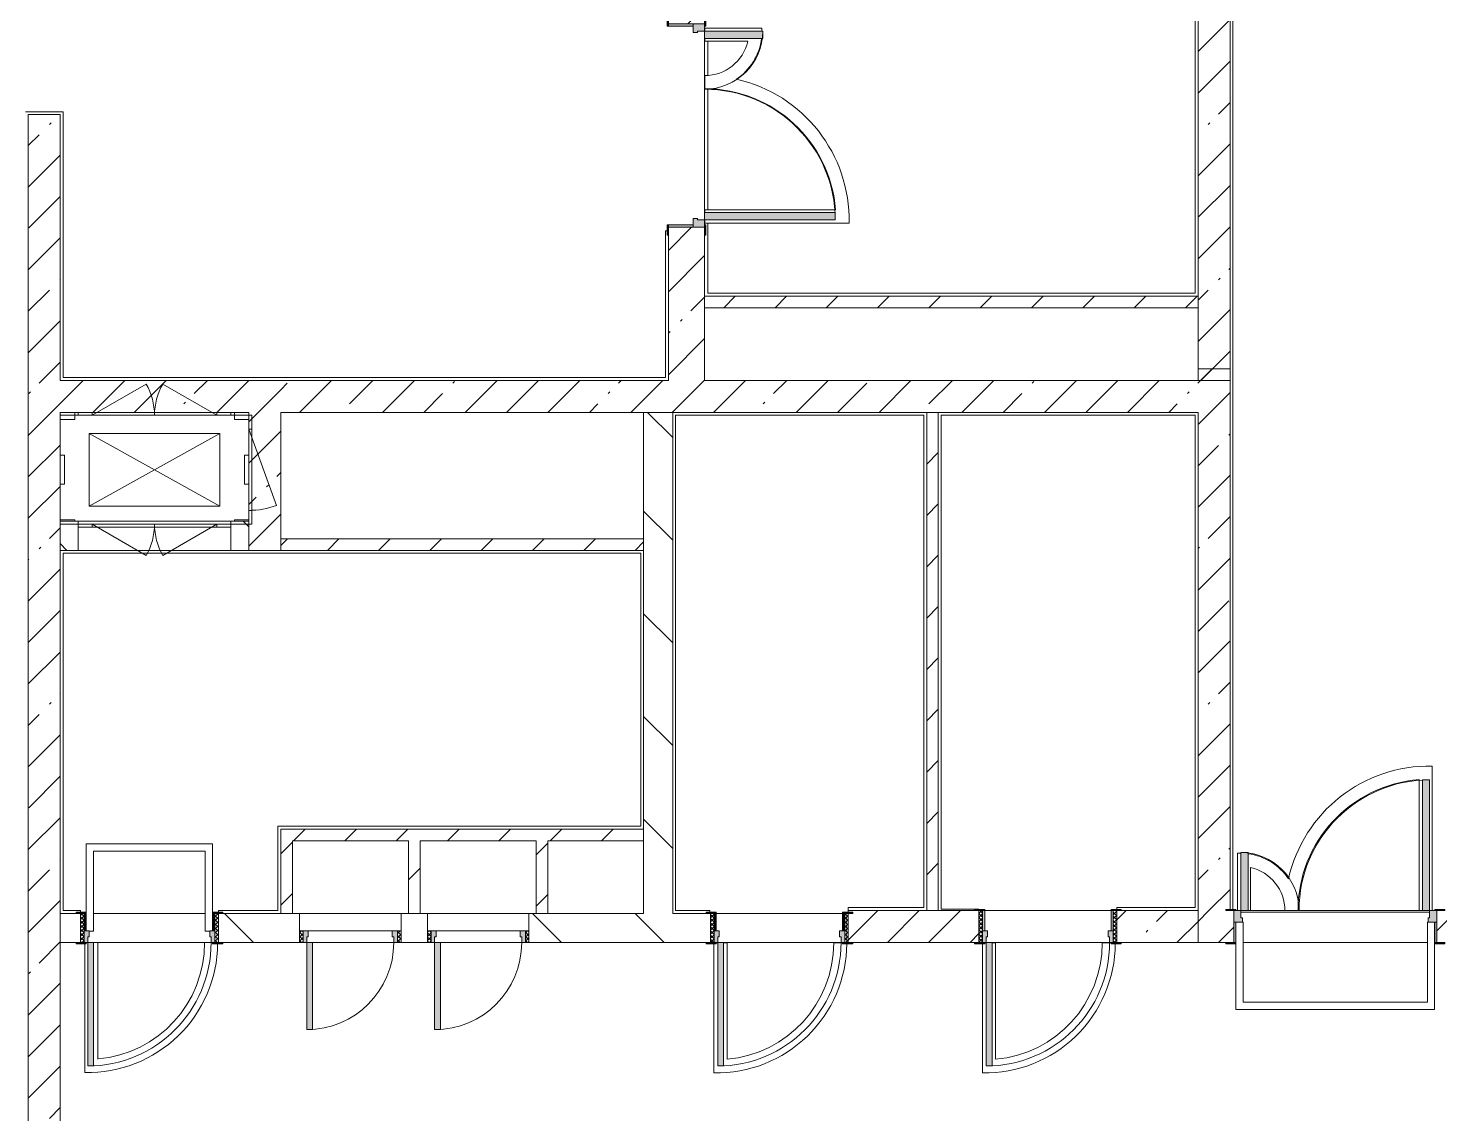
# Model space of a CAD drawing. Header units: millimetres. Extents: x 63482 to 319368, y -8553 to 29000.
# Drawn here: x 219539 to 229263, y 12221 to 19695 of the extents above; entities that cross this region are included whole.
import ezdxf

# ---------------------------------------------------------------- set-up
doc = ezdxf.new("R2010")
doc.units = ezdxf.units.MM
for name, color, linetype, lineweight, true_color in [('A-DOOR-3', 7, 'Continuous', 5, 0xaaaaaa), ('A-DOOR-4', 7, 'Continuous', 5, 0xe2e2e2), ('A-DOOR-FRAM-2', 7, 'Continuous', 5, 0xe2e2e2), ('A-DOOR-FRAM-3', 7, 'Continuous', 5, 0xaaaaaa), ('A-FLOR-2', 7, 'Continuous', 5, 0xaaaaaa)]:
    doc.layers.add(name, color=color, linetype=linetype, lineweight=lineweight, true_color=true_color)
for name, color, linetype, lineweight in [('A-GENM-3', 7, 'Continuous', 5), ('A-WALL', 7, 'Continuous', 9), ('I-WALL-2', 7, 'Continuous', 5), ('M-EQPM-1', 7, 'Continuous', 5)]:
    doc.layers.add(name, color=color, linetype=linetype, lineweight=lineweight)
pattern_1 = [(45, (134788.6, 0), (-285.1231, 285.1231), []), (45, (135073.7, 0), (-285.1231, 285.1231), [504.031, -100.806, 16.764, -84.042])]
pattern_2 = [(135, (134788.6, 0), (-353.5534, -353.5534), [])]
pattern_3 = [(45, (134788.6, 0), (-176.7767, 176.7767), [])]
pattern_4 = [(135, (1951.41, 164.685), (-14.14214, -14.14214), []), (225, (1951.41, 164.685), (14.14214, -14.14214), [])]
pattern_5 = [(45, (-171.384, 164.685), (-14.1421, 14.1421), []), (135, (-171.384, 164.685), (-14.1421, -14.1421), [])]

# ---------------------------------------------------------------- blocks, each defined once
blk = doc.blocks.new('110_Дверь_СКБ_2Ст - Д-1_л_Лестничная клетка EIS60 2-32142534-Общий план 3 этажа с размещением фрагментов 3_1-3_8')
at = {"layer": 'A-DOOR-4'}
for points in [[(612.5, 110), (662.5, 110), (662.5, 1010), (612.5, 1010), (612.5, 419.5)], [(-587.5, 110), (-587.5, 510), (-637.5, 510), (-637.5, 110)], [(712.5, -110), (712.5, 30), (697.5, 30), (697.5, -110)]]:
    blk.add_hatch(color=256, dxfattribs=at).paths.add_polyline_path(points)
h = blk.add_hatch(color=256, dxfattribs=at)
h.paths.add_polyline_path([(652.5, 30), (712.5, 30), (712.5, 110), (662.5, 110), (662.5, 60), (652.5, 60)])
h.paths.add_polyline_path([(-687.5, 30), (-627.5, 30), (-627.5, 60), (-637.5, 60), (-637.5, 110), (-687.5, 110)])
at = {"layer": 'A-DOOR-FRAM-2'}
for points in [[(-672.5, 110), (-672.5, 118), (-742.5, 118), (-742.5, 110), (-696.1, 110)], [(767.5, 110), (767.5, 118), (697.5, 118), (697.5, 110)], [(-672.5, -110), (-672.5, 30), (-687.5, 30), (-687.5, -110)], [(-742.5, -118), (-672.5, -118), (-672.5, -110), (-742.5, -110)], [(767.5, -118), (767.5, -110), (697.5, -110), (697.5, -118)]]:
    blk.add_hatch(color=256, dxfattribs=at).paths.add_polyline_path(points)
at = {"layer": 'A-DOOR-3'}
for p, q in [((662.5, 1010), (612.5, 1010)), ((612.5, 1010), (612.5, 110)), ((662.5, 110), (662.5, 1010)), ((-637.5, 510), (-637.5, 110)), ((-587.5, 510), (-637.5, 510)), ((-587.5, 110), (-587.5, 510)), ((-637.5, 110), (-587.5, 110)), ((612.5, 110), (662.5, 110))]:
    blk.add_line(p, q, dxfattribs=at)
for centre, radius, start, end in [((662.5, 110), 900, 90, 180), ((-637.5, 110), 400, 360, 90)]:
    blk.add_arc(centre, radius, start, end, dxfattribs=at)
at = {"layer": 'A-DOOR-FRAM-3'}
for p, q in [((-672.5, 118), (-742.5, 118)), ((-742.5, 118), (-742.5, 110)), ((-742.5, 110), (-672.5, 110)), ((-637.5, 110), (-687.5, 110)), ((-687.5, 110), (-687.5, 30)), ((-672.5, 110), (-672.5, 118)), ((-637.5, 60), (-637.5, 110)), ((662.5, 110), (662.5, 60)), ((712.5, 110), (662.5, 110)), ((767.5, 118), (697.5, 118)), ((697.5, 118), (697.5, 110)), ((697.5, 110), (767.5, 110)), ((712.5, 30), (712.5, 110)), ((767.5, 110), (767.5, 118)), ((-687.5, 30), (-627.5, 30)), ((-672.5, 30), (-687.5, 30)), ((-687.5, 30), (-687.5, -110)), ((-672.5, -110), (-672.5, 30)), ((-627.5, 60), (-637.5, 60)), ((-627.5, 30), (-627.5, 60)), ((662.5, 60), (652.5, 60)), ((652.5, 60), (652.5, 30)), ((652.5, 30), (712.5, 30)), ((712.5, 30), (697.5, 30)), ((697.5, 30), (697.5, -110)), ((712.5, -110), (712.5, 30)), ((-672.5, -110), (-742.5, -110)), ((-742.5, -110), (-742.5, -118)), ((-742.5, -118), (-672.5, -118)), ((-687.5, -110), (-672.5, -110)), ((-672.5, -118), (-672.5, -110)), ((697.5, -110), (712.5, -110)), ((767.5, -110), (697.5, -110)), ((697.5, -110), (697.5, -118)), ((697.5, -118), (767.5, -118)), ((767.5, -118), (767.5, -110))]:
    blk.add_line(p, q, dxfattribs=at)
blk = doc.blocks.new('110_Дверь_СКБ_1Ст_Внутренняя1 - Д-8 950x2100h_охрана-V57-Общий план 3 этажа с размещением фрагментов 3_1-3_8')
at = {"layer": 'A-DOOR-3'}
h = blk.add_hatch(dxfattribs=at)
h.set_pattern_fill('FP_54', color=256, style=0, pattern_type=2)
h.set_pattern_definition([(135, (1826.41, 164.685), (-14.14214, -14.14214), []), (225, (1826.41, 164.685), (14.14214, -14.14214), [])])
h.paths.add_polyline_path([(487.5, 100), (462.5, 100), (462.5, -100), (487.5, -100)])
at = {"layer": 'A-DOOR-4'}
h = blk.add_hatch(color=256, dxfattribs=at)
h.paths.add_polyline_path([(437.5, 100), (437.5, 60), (427.5, 60), (427.5, 20), (462.5, 20), (462.5, 100)])
h.paths.add_polyline_path([(-412.5, 100), (-437.5, 100), (-437.5, 20), (-402.5, 20), (-402.5, 60), (-412.5, 60)])
at = {"layer": 'A-DOOR-FRAM-2'}
for points in [[(397.5, 950), (397.5, 100), (437.5, 100), (437.5, 950)], [(-492.5, 108), (-492.5, 100), (-422.5, 100), (-422.5, 108)], [(517.5, 108), (447.5, 108), (447.5, 100), (517.5, 100)], [(-422.5, 20), (-437.5, 20), (-437.5, -100), (-422.5, -100)], [(462.5, 20), (447.5, 20), (447.5, -100), (462.5, -100)], [(-492.5, -100), (-492.5, -108), (-422.5, -108), (-422.5, -100)], [(447.5, -100), (447.5, -108), (517.5, -108), (517.5, -100)]]:
    blk.add_hatch(color=256, dxfattribs=at).paths.add_polyline_path(points)
at = {"layer": 'A-DOOR-FRAM-3'}
h = blk.add_hatch(dxfattribs=at)
h.set_pattern_fill('FP_55', color=256, style=0, pattern_type=2)
h.set_pattern_definition([(45, (-296.384, 164.685), (-14.1421, 14.1421), []), (135, (-296.384, 164.685), (-14.1421, -14.1421), [])])
h.paths.add_polyline_path([(-437.5, 100), (-462.5, 100), (-462.5, -100), (-437.5, -100)])
at = {"layer": 'A-DOOR-3'}
for p, q in [((437.5, 950), (397.5, 950)), ((397.5, 950), (397.5, 100)), ((437.5, 100), (437.5, 950)), ((397.5, 100), (437.5, 100))]:
    blk.add_line(p, q, dxfattribs=at)
blk.add_arc((437.5, 100), 850, 90, 180, dxfattribs=at)
at = {"layer": 'A-DOOR-FRAM-3'}
for p, q in [((-422.5, 108), (-492.5, 108)), ((-492.5, 108), (-492.5, 100)), ((-492.5, 100), (-422.5, 100)), ((-437.5, 100), (-462.5, 100)), ((-462.5, 100), (-462.5, -100)), ((-412.5, 100), (-437.5, 100)), ((-437.5, 100), (-437.5, 20)), ((-437.5, -100), (-437.5, 100)), ((-422.5, 100), (-437.5, 100)), ((-437.5, 100), (-437.5, 99)), ((-437.5, 99), (-422.5, 99)), ((-422.5, 100), (-422.5, 108)), ((-422.5, 99), (-422.5, 100)), ((-412.5, 60), (-412.5, 100)), ((437.5, 100), (437.5, 60)), ((462.5, 100), (437.5, 100)), ((517.5, 108), (447.5, 108)), ((447.5, 108), (447.5, 100)), ((462.5, 100), (447.5, 100)), ((447.5, 100), (447.5, 99)), ((447.5, 100), (517.5, 100)), ((447.5, 99), (462.5, 99)), ((462.5, 20), (462.5, 100)), ((487.5, 100), (462.5, 100)), ((462.5, 100), (462.5, -100)), ((462.5, 99), (462.5, 100)), ((487.5, -100), (487.5, 100)), ((517.5, 100), (517.5, 108)), ((-437.5, 20), (-402.5, 20)), ((-422.5, 20), (-437.5, 20)), ((-437.5, 20), (-437.5, -100)), ((-422.5, -100), (-422.5, 20)), ((-402.5, 60), (-412.5, 60)), ((-402.5, 20), (-402.5, 60)), ((437.5, 60), (427.5, 60)), ((427.5, 60), (427.5, 20)), ((427.5, 20), (462.5, 20)), ((462.5, 20), (447.5, 20)), ((447.5, 20), (447.5, -100)), ((462.5, -100), (462.5, 20)), ((-422.5, -100), (-492.5, -100)), ((-492.5, -100), (-492.5, -108)), ((-492.5, -108), (-422.5, -108)), ((-462.5, -100), (-437.5, -100)), ((-437.5, -100), (-422.5, -100)), ((-422.5, -108), (-422.5, -100)), ((447.5, -100), (462.5, -100)), ((517.5, -100), (447.5, -100)), ((447.5, -100), (447.5, -108)), ((447.5, -108), (517.5, -108)), ((462.5, -100), (487.5, -100)), ((517.5, -108), (517.5, -100))]:
    blk.add_line(p, q, dxfattribs=at)
blk = doc.blocks.new('DOR_Проход в стене_Прямоугольный - 1050x1150 EI30-23344994-Общий план 3 этажа с размещением фрагментов 3_1-3_8')
at = {"layer": 'A-DOOR-3'}
for p, q in [((525, 100), (-525, 100)), ((525, -100), (-525, -100))]:
    blk.add_line(p, q, dxfattribs=at)
blk = doc.blocks.new('110_Дверь_СКБ_1Ст_Внутренняя1 - Д-8 950x2100h_охрана-32352528-Общий план 3 этажа с размещением фрагментов 3_1-3_8')
at = {"layer": 'A-DOOR-3'}
h = blk.add_hatch(dxfattribs=at)
h.set_pattern_fill('FP_5', color=256, style=0, pattern_type=2)
h.set_pattern_definition([(135, (1826.41, 174.685), (-14.14214, -14.14214), []), (225, (1826.41, 174.685), (14.14214, -14.14214), [])])
h.paths.add_polyline_path([(487.5, 110), (462.5, 110), (462.5, -110), (487.5, -110)])
at = {"layer": 'A-DOOR-4'}
h = blk.add_hatch(color=256, dxfattribs=at)
h.paths.add_polyline_path([(437.5, 110), (437.5, 70), (427.5, 70), (427.5, 30), (462.5, 30), (462.5, 110)])
h.paths.add_polyline_path([(-412.5, 110), (-437.5, 110), (-437.5, 30), (-402.5, 30), (-402.5, 70), (-412.5, 70)])
at = {"layer": 'A-DOOR-FRAM-2'}
for points in [[(397.5, 960), (397.5, 110), (437.5, 110), (437.5, 960)], [(-492.5, 118), (-492.5, 110), (-422.5, 110), (-422.5, 118)], [(517.5, 118), (447.5, 118), (447.5, 110), (517.5, 110)], [(-422.5, 30), (-437.5, 30), (-437.5, -110), (-422.5, -110)], [(462.5, 30), (447.5, 30), (447.5, -110), (462.5, -110)], [(-492.5, -110), (-492.5, -118), (-422.5, -118), (-422.5, -110)], [(517.5, -110), (447.5, -110), (447.5, -118), (517.5, -118)]]:
    blk.add_hatch(color=256, dxfattribs=at).paths.add_polyline_path(points)
at = {"layer": 'A-DOOR-FRAM-3'}
h = blk.add_hatch(dxfattribs=at)
h.set_pattern_fill('FP_6', color=256, style=0, pattern_type=2)
h.set_pattern_definition([(45, (-296.384, 174.685), (-14.1421, 14.1421), []), (135, (-296.384, 174.685), (-14.1421, -14.1421), [])])
h.paths.add_polyline_path([(-437.5, 110), (-462.5, 110), (-462.5, -110), (-437.5, -110)])
at = {"layer": 'A-DOOR-3'}
for p, q in [((437.5, 960), (397.5, 960)), ((397.5, 960), (397.5, 110)), ((437.5, 110), (437.5, 960)), ((397.5, 110), (437.5, 110))]:
    blk.add_line(p, q, dxfattribs=at)
blk.add_arc((437.5, 110), 850, 90, 180, dxfattribs=at)
at = {"layer": 'A-DOOR-FRAM-3'}
for p, q in [((-422.5, 118), (-492.5, 118)), ((-492.5, 118), (-492.5, 110)), ((-492.5, 110), (-422.5, 110)), ((-437.5, 110), (-462.5, 110)), ((-462.5, 110), (-462.5, -110)), ((-412.5, 110), (-437.5, 110)), ((-437.5, 110), (-437.5, 30)), ((-437.5, -110), (-437.5, 110)), ((-422.5, 110), (-437.5, 110)), ((-437.5, 110), (-437.5, 109)), ((-437.5, 109), (-422.5, 109)), ((-422.5, 110), (-422.5, 118)), ((-422.5, 109), (-422.5, 110)), ((-412.5, 70), (-412.5, 110)), ((437.5, 110), (437.5, 70)), ((462.5, 110), (437.5, 110)), ((517.5, 118), (447.5, 118)), ((447.5, 118), (447.5, 110)), ((462.5, 110), (447.5, 110)), ((447.5, 110), (447.5, 109)), ((447.5, 110), (517.5, 110)), ((447.5, 109), (462.5, 109)), ((462.5, 30), (462.5, 110)), ((487.5, 110), (462.5, 110)), ((462.5, 110), (462.5, -110)), ((462.5, 109), (462.5, 110)), ((487.5, -110), (487.5, 110)), ((517.5, 110), (517.5, 118)), ((-437.5, 30), (-402.5, 30)), ((-422.5, 30), (-437.5, 30)), ((-437.5, 30), (-437.5, -110)), ((-422.5, -110), (-422.5, 30)), ((-402.5, 70), (-412.5, 70)), ((-402.5, 30), (-402.5, 70)), ((437.5, 70), (427.5, 70)), ((427.5, 70), (427.5, 30)), ((427.5, 30), (462.5, 30)), ((462.5, 30), (447.5, 30)), ((447.5, 30), (447.5, -110)), ((462.5, -110), (462.5, 30)), ((-422.5, -110), (-492.5, -110)), ((-492.5, -110), (-492.5, -118)), ((-492.5, -118), (-422.5, -118)), ((-462.5, -110), (-437.5, -110)), ((-437.5, -110), (-422.5, -110)), ((-422.5, -118), (-422.5, -110)), ((447.5, -110), (462.5, -110)), ((517.5, -110), (447.5, -110)), ((447.5, -110), (447.5, -118)), ((447.5, -118), (517.5, -118)), ((462.5, -110), (487.5, -110)), ((517.5, -118), (517.5, -110))]:
    blk.add_line(p, q, dxfattribs=at)
blk = doc.blocks.new('110_Дверь_СКБ_2Ст - Д-1_л_Лестничная клетка EIS60 2-32359692-Общий план 3 этажа с размещением фрагментов 3_1-3_8')
at = {"layer": 'A-DOOR-4'}
for points in [[(662.5, 125), (662.5, 1025), (612.5, 1025), (612.5, 125)], [(-587.5, 525), (-637.5, 525), (-637.5, 125), (-587.5, 125), (-587.5, 261.5)], [(712.5, -125), (712.5, 45), (697.5, 45), (697.5, -125)]]:
    blk.add_hatch(color=256, dxfattribs=at).paths.add_polyline_path(points)
h = blk.add_hatch(color=256, dxfattribs=at)
h.paths.add_polyline_path([(712.5, 125), (662.5, 125), (662.5, 75), (652.5, 75), (652.5, 45), (712.5, 45)])
h.paths.add_polyline_path([(-627.5, 45), (-627.5, 75), (-637.5, 75), (-637.5, 125), (-687.5, 125), (-687.5, 45)])
at = {"layer": 'A-DOOR-FRAM-2'}
for points in [[(-672.5, 125), (-672.5, 133), (-742.5, 133), (-742.5, 125)], [(767.5, 125), (767.5, 133), (697.5, 133), (697.5, 125)], [(-672.5, -125), (-672.5, 45), (-687.5, 45), (-687.5, -125)], [(-672.5, -133), (-672.5, -125), (-742.5, -125), (-742.5, -133)], [(767.5, -133), (767.5, -125), (697.5, -125), (697.5, -133)]]:
    blk.add_hatch(color=256, dxfattribs=at).paths.add_polyline_path(points)
at = {"layer": 'A-DOOR-3'}
for p, q in [((662.5, 1025), (612.5, 1025)), ((612.5, 1025), (612.5, 125)), ((662.5, 125), (662.5, 1025)), ((-637.5, 525), (-637.5, 125)), ((-587.5, 525), (-637.5, 525)), ((-587.5, 125), (-587.5, 525)), ((-637.5, 125), (-587.5, 125)), ((612.5, 125), (662.5, 125))]:
    blk.add_line(p, q, dxfattribs=at)
for centre, radius, start, end in [((662.5, 125), 900, 90, 180), ((-637.5, 125), 400, 360, 90)]:
    blk.add_arc(centre, radius, start, end, dxfattribs=at)
at = {"layer": 'A-DOOR-FRAM-3'}
for p, q in [((-672.5, 133), (-742.5, 133)), ((-742.5, 133), (-742.5, 125)), ((-742.5, 125), (-672.5, 125)), ((-637.5, 125), (-687.5, 125)), ((-687.5, 125), (-687.5, 45)), ((-672.5, 125), (-672.5, 133)), ((-637.5, 75), (-637.5, 125)), ((662.5, 125), (662.5, 75)), ((712.5, 125), (662.5, 125)), ((767.5, 133), (697.5, 133)), ((697.5, 133), (697.5, 125)), ((697.5, 125), (767.5, 125)), ((712.5, 45), (712.5, 125)), ((767.5, 125), (767.5, 133)), ((-687.5, 45), (-627.5, 45)), ((-672.5, 45), (-687.5, 45)), ((-687.5, 45), (-687.5, -125)), ((-672.5, -125), (-672.5, 45)), ((-627.5, 75), (-637.5, 75)), ((-627.5, 45), (-627.5, 75)), ((662.5, 75), (652.5, 75)), ((652.5, 75), (652.5, 45)), ((652.5, 45), (712.5, 45)), ((712.5, 45), (697.5, 45)), ((697.5, 45), (697.5, -125)), ((712.5, -125), (712.5, 45)), ((-672.5, -125), (-742.5, -125)), ((-742.5, -125), (-742.5, -133)), ((-742.5, -133), (-672.5, -133)), ((-687.5, -125), (-672.5, -125)), ((-672.5, -133), (-672.5, -125)), ((697.5, -125), (712.5, -125)), ((767.5, -125), (697.5, -125)), ((697.5, -125), (697.5, -133)), ((697.5, -133), (767.5, -133)), ((767.5, -133), (767.5, -125))]:
    blk.add_line(p, q, dxfattribs=at)
blk = doc.blocks.new('160_Подъемник - 160_Подъемник-23521422-Общий план 3 этажа с размещением фрагментов 3_1-3_8')
at = {"layer": 'A-GENM-3'}
for p, q in [((220, 0), (592.4, 215)), ((1080, 0), (707.6, 215)), ((-20, -95), (-20, 0)), ((-20, 0), (0, 0)), ((0, 0), (0, -95)), ((220, 20), (125, 20)), ((125, 20), (125, 0)), ((220, 0), (220, 20)), ((1080, 20), (220, 20)), ((220, 20), (1080, 20)), ((1080, 0), (1080, 20)), ((1080, 20), (1175, 20)), ((1175, 20), (1175, 0)), ((0, -95), (-20, -95)), ((-20, -95), (-20, -655)), ((-20, -655), (-20, -95)), ((125, 0), (220, 0)), ((1175, 0), (1080, 0)), ((0, -655), (-191.5, -128.8)), ((0, -655), (-20, -655)), ((-20, -655), (-20, -750)), ((0, -750), (0, -655)), ((-20, -750), (0, -750)), ((125, -770), (125, -750)), ((125, -750), (220, -750)), ((220, -770), (125, -770)), ((220, -750), (220, -770)), ((220, -750), (592.4, -965)), ((220, -770), (792, -770)), ((1080, -770), (508, -770)), ((1080, -750), (707.6, -965)), ((1080, -750), (1080, -770)), ((1175, -750), (1080, -750)), ((1080, -770), (1175, -770)), ((1175, -770), (1175, -750))]:
    blk.add_line(p, q, dxfattribs=at)
for centre, radius, start, end in [((220, 0), 430, 0, 30), ((1080, 0), 430, 150, 180), ((0, -655), 560, 90, 110), ((220, -750), 430, 330, 0), ((1080, -750), 430, 180, 210)]:
    blk.add_arc(centre, radius, start, end, dxfattribs=at)
at = {"layer": 'M-EQPM-1'}
for p, q in [((1300, 0), (0, 0)), ((0, 0), (0, -750)), ((1300, -750), (1300, 0)), ((1100, -625), (200, -125)), ((200, -625), (1100, -125)), ((1100, -125), (200, -125)), ((200, -125), (200, -625)), ((1100, -625), (1100, -125)), ((200, -625), (1100, -625)), ((0, -750), (1300, -750))]:
    blk.add_line(p, q, dxfattribs=at)
blk = doc.blocks.new('110_Дверь_СКБ_1Ст - д-18 700x2100h_Технический шкаф ЭОМ и СС-23257539-Общий план 3 этажа с размещением фрагментов 3_1-3_8')
at = {"layer": 'A-DOOR-3'}
h = blk.add_hatch(dxfattribs=at)
h.set_pattern_fill('FP_88', color=256, style=0, pattern_type=2)
h.set_pattern_definition(pattern_4)
h.paths.add_polyline_path([(362.5, 100), (337.5, 100), (337.5, 20), (362.5, 20)])
at = {"layer": 'A-DOOR-4'}
h = blk.add_hatch(color=256, dxfattribs=at)
h.paths.add_polyline_path([(312.5, 100), (312.5, 60), (302.5, 60), (302.5, 20), (337.5, 20), (337.5, 100)])
h.paths.add_polyline_path([(-287.5, 100), (-312.5, 100), (-312.5, 20), (-277.5, 20), (-277.5, 60), (-287.5, 60)])
at = {"layer": 'A-DOOR-FRAM-2'}
blk.add_hatch(color=256, dxfattribs=at).paths.add_polyline_path([(272.5, 700), (272.5, 100), (312.5, 100), (312.5, 700)])
at = {"layer": 'A-DOOR-FRAM-3'}
h = blk.add_hatch(dxfattribs=at)
h.set_pattern_fill('FP_89', color=256, style=0, pattern_type=2)
h.set_pattern_definition(pattern_5)
h.paths.add_polyline_path([(-312.5, 100), (-337.5, 100), (-337.5, 20), (-312.5, 20)])
at = {"layer": 'A-DOOR-3'}
for p, q in [((312.5, 700), (272.5, 700)), ((272.5, 700), (272.5, 100)), ((312.5, 100), (312.5, 700)), ((272.5, 100), (312.5, 100))]:
    blk.add_line(p, q, dxfattribs=at)
blk.add_arc((312.5, 100), 600, 90, 180, dxfattribs=at)
at = {"layer": 'A-DOOR-FRAM-3'}
for p, q in [((-312.5, 100), (-337.5, 100)), ((-337.5, 100), (-337.5, 20)), ((-287.5, 100), (-312.5, 100)), ((-312.5, 100), (-312.5, 20)), ((-312.5, 20), (-312.5, 100)), ((-287.5, 60), (-287.5, 100)), ((-287.5, 100), (272.5, 100)), ((312.5, 100), (312.5, 60)), ((337.5, 100), (312.5, 100)), ((337.5, 20), (337.5, 100)), ((362.5, 100), (337.5, 100)), ((337.5, 100), (337.5, 20)), ((362.5, 20), (362.5, 100)), ((-337.5, 20), (-312.5, 20)), ((-312.5, 20), (-277.5, 20)), ((-277.5, 60), (-287.5, 60)), ((-277.5, 20), (-277.5, 60)), ((302.5, 20), (-277.5, 20)), ((312.5, 60), (302.5, 60)), ((302.5, 60), (302.5, 20)), ((302.5, 20), (337.5, 20)), ((337.5, 20), (362.5, 20))]:
    blk.add_line(p, q, dxfattribs=at)
blk = doc.blocks.new('110_Дверь_СКБ_1Ст - д-18 700x2100h_Технический шкаф ЭОМ и СС-V107-Общий план 3 этажа с размещением фрагментов 3_1-3_8')
at = {"layer": 'A-DOOR-3'}
h = blk.add_hatch(dxfattribs=at)
h.set_pattern_fill('FP_88', color=256, style=0, pattern_type=2)
h.set_pattern_definition(pattern_4)
h.paths.add_polyline_path([(362.5, 100), (337.5, 100), (337.5, 20), (362.5, 20)])
at = {"layer": 'A-DOOR-4'}
h = blk.add_hatch(color=256, dxfattribs=at)
h.paths.add_polyline_path([(-287.5, 100), (-312.5, 100), (-312.5, 20), (-277.5, 20), (-277.5, 60), (-287.5, 60)])
h.paths.add_polyline_path([(315.9, 100), (312.5, 100), (312.5, 60), (302.5, 60), (302.5, 20), (337.5, 20), (337.5, 100)])
at = {"layer": 'A-DOOR-FRAM-2'}
blk.add_hatch(color=256, dxfattribs=at).paths.add_polyline_path([(272.5, 700), (272.5, 100), (312.5, 100), (312.5, 700)])
at = {"layer": 'A-DOOR-FRAM-3'}
h = blk.add_hatch(dxfattribs=at)
h.set_pattern_fill('FP_89', color=256, style=0, pattern_type=2)
h.set_pattern_definition(pattern_5)
h.paths.add_polyline_path([(-312.5, 100), (-337.5, 100), (-337.5, 20), (-312.5, 20)])
at = {"layer": 'A-DOOR-3'}
for p, q in [((312.5, 700), (272.5, 700)), ((272.5, 700), (272.5, 100)), ((312.5, 100), (312.5, 700)), ((272.5, 100), (312.5, 100))]:
    blk.add_line(p, q, dxfattribs=at)
blk.add_arc((312.5, 100), 600, 90, 180, dxfattribs=at)
at = {"layer": 'A-DOOR-FRAM-3'}
for p, q in [((-312.5, 100), (-337.5, 100)), ((-337.5, 100), (-337.5, 20)), ((-287.5, 100), (-312.5, 100)), ((-312.5, 100), (-312.5, 20)), ((-312.5, 20), (-312.5, 100)), ((-287.5, 60), (-287.5, 100)), ((-287.5, 100), (272.5, 100)), ((312.5, 100), (312.5, 60)), ((337.5, 100), (312.5, 100)), ((337.5, 20), (337.5, 100)), ((362.5, 100), (337.5, 100)), ((337.5, 100), (337.5, 20)), ((362.5, 20), (362.5, 100)), ((-337.5, 20), (-312.5, 20)), ((-312.5, 20), (-277.5, 20)), ((-277.5, 60), (-287.5, 60)), ((-277.5, 20), (-277.5, 60)), ((302.5, 20), (-277.5, 20)), ((312.5, 60), (302.5, 60)), ((302.5, 60), (302.5, 20)), ((302.5, 20), (337.5, 20)), ((337.5, 20), (362.5, 20))]:
    blk.add_line(p, q, dxfattribs=at)
blk = doc.blocks.new('Закладная деталь приямка - 200_100-20924312-Общий план 3 этажа с размещением фрагментов 3_1-3_8')
at = {"layer": 'M-EQPM-1'}
for p, q in [((85000, 16755), (84970, 16755)), ((85000, 16755), (84970, 16755)), ((85000, 16555), (85000, 16755)), ((85000, 16755), (85000, 16555)), ((84970, 16555), (85000, 16555)), ((85000, 16555), (84970, 16555))]:
    blk.add_line(p, q, dxfattribs=at)
blk = doc.blocks.new('Закладная деталь приямка - 150_100-20924311-Общий план 3 этажа с размещением фрагментов 3_1-3_8')
at = {"layer": 'M-EQPM-1'}
for p, q in [((85070, 17050), (85070, 17000)), ((85070, 17050), (85070, 17000)), ((84970, 17000), (85070, 17000)), ((85070, 17000), (84970, 17000))]:
    blk.add_line(p, q, dxfattribs=at)
blk = doc.blocks.new('Закладная деталь приямка - 150_100-V109-Общий план 3 этажа с размещением фрагментов 3_1-3_8')
at = {"layer": 'M-EQPM-1'}
for p, q in [((86170, 17000), (86170, 17050)), ((86170, 17000), (86170, 17050)), ((86270, 17000), (86170, 17000)), ((86170, 17000), (86270, 17000))]:
    blk.add_line(p, q, dxfattribs=at)
blk = doc.blocks.new('Закладная деталь приямка - 150_100-V110-Общий план 3 этажа с размещением фрагментов 3_1-3_8')
at = {"layer": 'M-EQPM-1'}
for p, q in [((86270, 16310), (86170, 16310)), ((86170, 16310), (86270, 16310)), ((86170, 16310), (86170, 16300)), ((86170, 16310), (86170, 16300))]:
    blk.add_line(p, q, dxfattribs=at)
blk = doc.blocks.new('Закладная деталь приямка - 150_100-V111-Общий план 3 этажа с размещением фрагментов 3_1-3_8')
at = {"layer": 'M-EQPM-1'}
for p, q in [((85070, 16310), (84970, 16310)), ((84970, 16310), (85070, 16310)), ((85070, 16300), (85070, 16310)), ((85070, 16310), (85070, 16300))]:
    blk.add_line(p, q, dxfattribs=at)

msp = doc.modelspace()

# ---------------------------------------------------------------- hatches: boundary and pattern name
at = {"layer": 'I-WALL-2'}
h = msp.add_hatch(dxfattribs=at)
h.set_pattern_fill('FP_48', color=256, style=0, pattern_type=2)
h.set_pattern_definition(pattern_1)
h.paths.add_polyline_path([(224198.6, 17270), (224198.6, 18325), (223948.6, 18325), (223948.6, 17270)])
h.paths.add_polyline_path([(224198.6, 19725), (224198.6, 27100), (223948.6, 27100), (223948.6, 19725), (224148.6, 19725)])
h = msp.add_hatch(dxfattribs=at)
h.set_pattern_fill('FP_48', color=256, style=0, pattern_type=2)
h.set_pattern_definition(pattern_1)
h.paths.add_polyline_path([(227818.6, 17270), (227818.6, 21400), (227598.6, 21400), (227598.6, 17270)])
h = msp.add_hatch(dxfattribs=at)
h.set_pattern_fill('FP_48', color=256, style=0, pattern_type=2)
h.set_pattern_definition(pattern_1)
h.paths.add_polyline_path([(219758.6, 10400), (219758.6, 19100), (219538.6, 19100), (219538.6, 10400)])
h = msp.add_hatch(dxfattribs=at)
h.set_pattern_fill('FP_53', color=256, style=0, pattern_type=2)
h.set_pattern_definition(pattern_3)
h.paths.add_polyline_path([(227598.6, 17770), (227598.6, 17850), (224198.6, 17850), (224198.6, 17770), (226335, 17770)])
h = msp.add_hatch(dxfattribs=at)
h.set_pattern_fill('FP_48', color=256, style=0, pattern_type=2)
h.set_pattern_definition(pattern_1)
h.paths.add_polyline_path([(227598.6, 13620), (227788.6, 13620), (227788.6, 13628), (227818.6, 13628), (227818.6, 17350), (227598.6, 17350), (227598.6, 13929.5)])
h = msp.add_hatch(dxfattribs=at)
h.set_pattern_fill('FP_48', color=256, style=0, pattern_type=2)
h.set_pattern_definition(pattern_1)
h.paths.add_polyline_path([(221058.6, 17050), (221278.6, 17050), (221278.6, 17270), (219758.6, 17270), (219758.6, 17050), (220335.2, 17050)])
h = msp.add_hatch(dxfattribs=at)
h.set_pattern_fill('FP_48', color=256, style=0, pattern_type=2)
h.set_pattern_definition(pattern_1)
h.paths.add_polyline_path([(225728.6, 17050), (227598.6, 17050), (227598.6, 17270), (221278.6, 17270), (221278.6, 17050), (222335.2, 17050)])
h = msp.add_hatch(dxfattribs=at)
h.set_pattern_fill('FP_48', color=256, style=0, pattern_type=2)
h.set_pattern_definition(pattern_1)
h.paths.add_polyline_path([(221278.6, 16100), (221278.6, 17050), (221058.6, 17050), (221058.6, 16100)])
h = msp.add_hatch(dxfattribs=at)
h.set_pattern_fill('FP_51', color=256, style=0, pattern_type=2)
h.set_pattern_definition(pattern_2)
h.paths.add_polyline_path([(223978.6, 13600), (223978.6, 17050), (223778.6, 17050), (223778.6, 13600)])
h = msp.add_hatch(dxfattribs=at)
h.set_pattern_fill('FP_53', color=256, style=0, pattern_type=2)
h.set_pattern_definition(pattern_3)
h.paths.add_polyline_path([(225808.6, 13620), (225808.6, 17050), (225728.6, 17050), (225728.6, 13620)])
h = msp.add_hatch(dxfattribs=at)
h.set_pattern_fill('FP_51', color=256, style=0, pattern_type=2)
h.set_pattern_definition(pattern_2)
h.paths.add_polyline_path([(220933.6, 16100), (221058.6, 16100), (221058.6, 16300), (220933.6, 16300)])
h.paths.add_polyline_path([(219883.6, 16100), (219883.6, 16300), (219758.6, 16296), (219758.6, 16100)])
h = msp.add_hatch(dxfattribs=at)
h.set_pattern_fill('FP_53', color=256, style=0, pattern_type=2)
h.set_pattern_definition(pattern_3)
h.paths.add_polyline_path([(223778.6, 16100), (223778.6, 16180), (221278.6, 16180), (221278.6, 16100), (222335.2, 16100)])
h = msp.add_hatch(dxfattribs=at)
h.set_pattern_fill('FP_53', color=256, style=0, pattern_type=2)
h.set_pattern_definition(pattern_3)
h.paths.add_polyline_path([(223778.6, 14100), (223778.6, 14180), (221278.6, 14180), (221278.6, 14100), (223118.6, 14100)])
h = msp.add_hatch(dxfattribs=at)
h.set_pattern_fill('FP_53', color=256, style=0, pattern_type=2)
h.set_pattern_definition(pattern_3)
h.paths.add_polyline_path([(221278.6, 13600), (221358.6, 13600), (221358.6, 14100), (221278.6, 14100), (221278.6, 13929.5)])
h = msp.add_hatch(dxfattribs=at)
h.set_pattern_fill('FP_53', color=256, style=0, pattern_type=2)
h.set_pattern_definition(pattern_3)
h.paths.add_polyline_path([(222238.6, 13600), (222238.6, 14100), (222158.6, 14100), (222158.6, 13600)])
h = msp.add_hatch(dxfattribs=at)
h.set_pattern_fill('FP_53', color=256, style=0, pattern_type=2)
h.set_pattern_definition(pattern_3)
h.paths.add_polyline_path([(223118.6, 13600), (223118.6, 14100), (223038.6, 14100), (223038.6, 13600)])
h = msp.add_hatch(dxfattribs=at)
h.set_pattern_fill('FP_48', color=256, style=0, pattern_type=2)
h.set_pattern_definition(pattern_1)
h.paths.add_polyline_path([(225218.6, 13400), (226088.6, 13400), (226088.6, 13620), (225188.6, 13620), (225188.6, 13608), (225218.6, 13608), (225218.6, 13600), (225188.6, 13600), (225188.6, 13400)])
h.paths.add_polyline_path([(227335, 13400), (227598.6, 13400), (227598.6, 13620), (227038.6, 13620), (227038.6, 13400), (227068.6, 13400)])
h = msp.add_hatch(dxfattribs=at)
h.set_pattern_fill('FP_48', color=256, style=0, pattern_type=2)
h.set_pattern_definition(pattern_1)
h.paths.add_polyline_path([(229298.6, 13400), (229588.6, 13400), (229588.6, 13620), (229243.6, 13620), (229243.6, 13400)])
h.paths.add_polyline_path([(227598.6, 13400), (227843.6, 13400), (227843.6, 13620), (227598.6, 13620)])
h = msp.add_hatch(dxfattribs=at)
h.set_pattern_fill('FP_51', color=256, style=0, pattern_type=2)
h.set_pattern_definition(pattern_2)
h.paths.add_polyline_path([(224238.6, 13400), (224238.6, 13600), (222988.6, 13600), (222988.6, 13400), (224208.6, 13400)])
h.paths.add_polyline_path([(219868.6, 13400), (219898.6, 13400), (219898.6, 13600), (219758.6, 13600), (219758.6, 13400), (219835.3, 13400)])
h.paths.add_polyline_path([(220878.6, 13400), (221407, 13400), (221407, 13600), (220848.6, 13600), (220848.6, 13400)])
h.paths.add_polyline_path([(222107, 13400), (222288.6, 13400), (222288.6, 13600), (222107, 13600), (222107, 13480)])

# ---------------------------------------------------------------- linework, layer by layer
at = {"layer": 'A-FLOR-2'}
for p, q in [((227578.6, 17870), (227578.6, 21450)), ((227838.6, 21130), (227838.6, 13628)), ((224593.4, 19694.6), (224199, 19694.6)), ((224199, 19694.6), (224199, 19675)), ((224198.6, 18425), (224198.6, 19625)), ((224199, 19625), (224199, 19604.6)), ((224199, 19604.6), (224496.1, 19604.6)), ((224219.6, 19604.6), (224219.6, 19370.4)), ((224199, 19368.4), (224199, 19278.4)), ((224219.6, 19277.2), (224219.6, 18443.4)), ((219519.1, 19120), (219778.6, 19120)), ((219778.6, 19120), (219778.6, 17290)), ((225101.3, 18443.4), (224199, 18443.4)), ((224199, 18443.4), (224199, 18425)), ((223928.6, 17290), (223928.6, 18300)), ((223928.6, 18300), (223940.6, 18300)), ((224199, 18375), (224199, 18353.4)), ((224199, 18353.4), (225193.8, 18353.4)), ((224219.6, 18353.4), (224219.6, 17870)), ((224219.6, 17870), (227578.6, 17870)), ((219778.6, 17290), (223928.6, 17290)), ((225708.6, 17030), (223998.6, 17030)), ((223998.6, 17030), (223998.6, 13620)), ((225708.6, 13640), (225708.6, 17030)), ((227578.6, 17030), (225828.6, 17030)), ((225828.6, 17030), (225828.6, 13630)), ((227578.6, 13640), (227578.6, 17030)), ((223758.6, 16080), (219778.6, 16080)), ((219778.6, 16080), (219778.6, 13620)), ((223758.6, 14200), (223758.6, 16080)), ((229211.6, 13620), (229211.6, 14614.4)), ((229121.6, 14521.9), (229121.6, 13619.6)), ((221258.6, 13620), (221258.6, 14200)), ((221258.6, 14200), (223758.6, 14200)), ((219938.6, 14079.1), (219938.6, 13608)), ((220808.6, 14079.1), (219938.6, 14079.1)), ((219988.6, 13479.1), (219988.6, 14029.1)), ((219988.6, 14029.1), (220758.6, 14029.1)), ((220758.6, 14029.1), (220758.6, 13479.1)), ((220808.6, 13608), (220808.6, 14079.1)), ((227870.5, 14014), (227870.5, 13620)), ((227960.5, 13619.6), (227960.5, 13916.7)), ((219778.6, 13620), (219898.6, 13620)), ((219898.6, 13620), (219898.6, 13608)), ((220848.6, 13608), (220848.6, 13620)), ((220848.6, 13620), (221258.6, 13620)), ((223998.6, 13620), (224233.6, 13620)), ((224233.6, 13620), (224233.6, 13608)), ((225188.6, 13640), (225708.6, 13640)), ((225188.6, 13620), (225188.6, 13640)), ((225828.6, 13630), (226088.6, 13630)), ((227038.6, 13640), (227578.6, 13640)), ((227038.6, 13628), (227038.6, 13640)), ((227893.6, 13619.6), (227960.5, 13619.6)), ((228196.7, 13619.6), (228286.7, 13619.6)), ((229121.6, 13619.6), (229193.6, 13619.6)), ((227908.2, 13539.6), (227858.6, 13539.6)), ((227893.6, 13610), (229193.6, 13610)), ((227908.2, 12989.6), (227908.2, 13539.6)), ((229228.2, 13539.6), (229178.2, 13539.6)), ((229178.2, 13539.6), (229178.2, 12989.6)), ((229228.2, 12939.6), (229228.2, 13539.6)), ((219958.4, 13479.1), (219988.6, 13479.1)), ((220758.6, 13479.1), (220788.8, 13479.1)), ((219928.6, 13392), (219928.6, 12505.2)), ((220753.6, 13400), (219988.6, 13400)), ((220018.6, 12598), (220018.6, 13400)), ((220798.6, 13400), (220753.6, 13400)), ((224263, 13392), (224263, 12503.1)), ((224288.6, 13397.9), (224278.6, 13397.9)), ((225138.6, 13400), (224328.6, 13400)), ((224353, 13397.9), (224328.6, 13397.9)), ((224353, 12595.9), (224353, 13397.9)), ((225148.6, 13397.9), (225088, 13397.9)), ((226113, 13392), (226113, 12503.1)), ((226138.6, 13397.9), (226128.6, 13397.9)), ((226988.6, 13400), (226178.6, 13400)), ((226203, 13397.9), (226178.6, 13397.9)), ((226203, 12595.9), (226203, 13397.9)), ((226998.6, 13397.9), (226938, 13397.9)), ((227858.2, 13392), (227858.2, 12939.6)), ((227858.2, 12939.6), (229228.2, 12939.6)), ((229178.2, 12989.6), (227908.2, 12989.6))]:
    msp.add_line(p, q, dxfattribs=at)
for centre, radius, start, end in [((224199, 19673.4), 395, 0.22926, 3.07201), ((224199, 19673.4), 305, 270, 346.9573), ((224199, 19673.4), 395, 303.54048, 352.95968), ((224199, 18373.4), 905, 4.43687, 90), ((224199, 18373.4), 995, 358.8489, 77.32946), ((229191.7, 13619.6), 995, 88.8489, 167.32946), ((229191.7, 13619.6), 905, 94.43687, 180), ((227891.7, 13619.6), 395, 89.71459, 93.07201), ((227891.7, 13619.6), 395, 33.54048, 82.43416), ((227891.7, 13619.6), 305, 0, 76.9573), ((219948.6, 13400), 895, 268.71954, 359.48675), ((219948.6, 13400), 805, 274.98854, 360), ((224283, 13397.9), 895, 268.71954, 359.62258), ((224283, 13397.9), 805, 274.98854, 360), ((226133, 13397.9), 895, 268.71954, 359.62258), ((226133, 13397.9), 805, 274.98854, 360)]:
    msp.add_arc(centre, radius, start, end, dxfattribs=at)
at = {"layer": 'A-WALL'}
for p, q in [((224198.6, 17850), (224198.6, 17770)), ((227598.6, 17770), (227598.6, 17850)), ((225808.6, 17050), (225728.6, 17050)), ((219758.6, 16300), (219758.6, 16100)), ((221278.6, 16100), (221278.6, 16180)), ((223778.6, 16100), (223778.6, 16180)), ((223778.6, 14100), (223778.6, 14180)), ((225728.6, 13620), (225808.6, 13620)), ((219758.6, 13600), (219758.6, 13400)), ((221278.6, 13600), (221358.6, 13600)), ((222158.6, 13600), (222238.6, 13600)), ((223038.6, 13600), (223118.6, 13600))]:
    msp.add_line(p, q, dxfattribs=at)
at = {"layer": 'I-WALL-2'}
for p, q in [((227598.6, 26850), (227598.6, 17850)), ((227818.6, 13628), (227818.6, 21150)), ((219758.6, 19100), (219538.6, 19100)), ((219538.6, 19100), (219538.6, 10400)), ((219758.6, 17270), (219758.6, 19100)), ((223948.6, 18270), (223948.6, 17270)), ((224198.6, 17850), (224198.6, 18270)), ((227598.6, 17850), (224198.6, 17850)), ((224198.6, 17270), (224198.6, 17770)), ((224198.6, 17770), (227598.6, 17770)), ((227598.6, 17770), (227598.6, 17270)), ((227818.6, 17350), (227598.6, 17350)), ((223948.6, 17270), (219758.6, 17270)), ((227818.6, 17270), (224198.6, 17270)), ((219758.6, 17050), (221058.6, 17050)), ((219758.6, 16300), (219758.6, 17050)), ((221058.6, 17050), (221058.6, 16100)), ((221278.6, 16180), (221278.6, 17050)), ((221278.6, 17050), (225728.6, 17050)), ((223778.6, 17050), (223778.6, 16180)), ((223978.6, 13600), (223978.6, 17050)), ((225728.6, 17050), (225728.6, 13620)), ((225808.6, 17050), (227598.6, 17050)), ((225808.6, 13620), (225808.6, 17050)), ((227598.6, 17050), (227598.6, 13400)), ((219758.6, 16300), (221058.6, 16300)), ((219883.6, 16100), (219883.6, 16300)), ((220933.6, 16300), (220933.6, 16100)), ((223778.6, 16180), (221278.6, 16180)), ((219758.6, 13600), (219758.6, 16100)), ((223778.6, 16100), (219758.6, 16100)), ((223778.6, 16100), (223778.6, 14180)), ((223778.6, 14180), (221278.6, 14180)), ((221278.6, 14180), (221278.6, 13600)), ((221358.6, 14100), (222158.6, 14100)), ((221358.6, 13600), (221358.6, 14100)), ((222158.6, 14100), (222158.6, 13600)), ((222238.6, 14100), (223038.6, 14100)), ((222238.6, 13600), (222238.6, 14100)), ((223038.6, 14100), (223038.6, 13600)), ((223118.6, 14100), (223778.6, 14100)), ((223118.6, 13600), (223118.6, 14100)), ((223778.6, 14100), (223778.6, 13600)), ((225728.6, 13620), (225188.6, 13620)), ((225188.6, 13620), (225188.6, 13608)), ((226058.6, 13620), (225808.6, 13620)), ((226128.6, 13620), (226998.6, 13620)), ((227598.6, 13620), (227068.6, 13620)), ((227960.5, 13620), (228196.6, 13620)), ((228285.9, 13620), (229121.6, 13620)), ((219868.6, 13600), (219758.6, 13600)), ((219988.6, 13600), (220758.6, 13600)), ((221278.6, 13600), (220878.6, 13600)), ((221358.6, 13600), (222158.6, 13600)), ((221407, 13480), (221407, 13600)), ((222107, 13600), (222107, 13480)), ((222238.6, 13600), (223038.6, 13600)), ((222288.6, 13480), (222288.6, 13600)), ((222988.6, 13600), (222988.6, 13480)), ((223778.6, 13600), (223118.6, 13600)), ((224208.6, 13600), (223978.6, 13600)), ((224278.6, 13600), (225148.6, 13600)), ((219758.6, 10400), (219758.6, 13400)), ((219758.6, 13400), (219868.6, 13400)), ((220753.6, 13400), (220018.6, 13400)), ((220878.6, 13400), (221407, 13400)), ((222107, 13400), (222288.6, 13400)), ((222988.6, 13400), (224208.6, 13400)), ((225138.6, 13400), (224328.6, 13400)), ((225218.6, 13400), (226058.6, 13400)), ((226988.6, 13400), (226178.6, 13400)), ((227068.6, 13400), (227598.6, 13400)), ((227598.6, 13400), (227788.6, 13400)), ((229178.2, 13400), (227908.2, 13400))]:
    msp.add_line(p, q, dxfattribs=at)

# ---------------------------------------------------------------- block references
at = {"layer": 'A-DOOR-3'}
for name, p, rotation in [('110_Дверь_СКБ_2Ст - Д-1_л_Лестничная клетка EIS60 2-32359692-Общий план 3 этажа с размещением фрагментов 3_1-3_8', (224073.6, 19037.5), 269.9999999999998), ('110_Дверь_СКБ_1Ст_Внутренняя1 - Д-8 950x2100h_охрана-32352528-Общий план 3 этажа с размещением фрагментов 3_1-3_8', (226576.1, 13510), 180), ('110_Дверь_СКБ_1Ст_Внутренняя1 - Д-8 950x2100h_охрана-V57-Общий план 3 этажа с размещением фрагментов 3_1-3_8', (220386.1, 13500), 180), ('110_Дверь_СКБ_1Ст_Внутренняя1 - Д-8 950x2100h_охрана-V57-Общий план 3 этажа с размещением фрагментов 3_1-3_8', (224726.1, 13500), 180), ('110_Дверь_СКБ_1Ст - д-18 700x2100h_Технический шкаф ЭОМ и СС-23257539-Общий план 3 этажа с размещением фрагментов 3_1-3_8', (221769.5, 13500), 180), ('110_Дверь_СКБ_1Ст - д-18 700x2100h_Технический шкаф ЭОМ и СС-V107-Общий план 3 этажа с размещением фрагментов 3_1-3_8', (222651.1, 13500), 180)]:
    msp.add_blockref(name, p, dxfattribs=dict(at, rotation=rotation))
for name, p in [('DOR_Проход в стене_Прямоугольный - 1050x1150 EI30-23344994-Общий план 3 этажа с размещением фрагментов 3_1-3_8', (220408.6, 16200)), ('110_Дверь_СКБ_2Ст - Д-1_л_Лестничная клетка EIS60 2-32142534-Общий план 3 этажа с размещением фрагментов 3_1-3_8', (228531.1, 13510))]:
    msp.add_blockref(name, p, dxfattribs=at)
at = {"layer": 'M-EQPM-1', "rotation": 180}
for name, p in [('160_Подъемник - 160_Подъемник-23521422-Общий план 3 этажа с размещением фрагментов 3_1-3_8', (221058.6, 16280)), ('Закладная деталь приямка - 200_100-20924312-Общий план 3 этажа с размещением фрагментов 3_1-3_8', (306028.6, 33310))]:
    msp.add_blockref(name, p, dxfattribs=at)
at = {"layer": 'M-EQPM-1'}
for name in ['Закладная деталь приямка - 150_100-20924311-Общий план 3 этажа с размещением фрагментов 3_1-3_8', 'Закладная деталь приямка - 150_100-V109-Общий план 3 этажа с размещением фрагментов 3_1-3_8', 'Закладная деталь приямка - 200_100-20924312-Общий план 3 этажа с размещением фрагментов 3_1-3_8', 'Закладная деталь приямка - 150_100-V111-Общий план 3 этажа с размещением фрагментов 3_1-3_8', 'Закладная деталь приямка - 150_100-V110-Общий план 3 этажа с размещением фрагментов 3_1-3_8']:
    msp.add_blockref(name, (134788.6, 0), dxfattribs=at)

doc.saveas('drawing.dxf')
